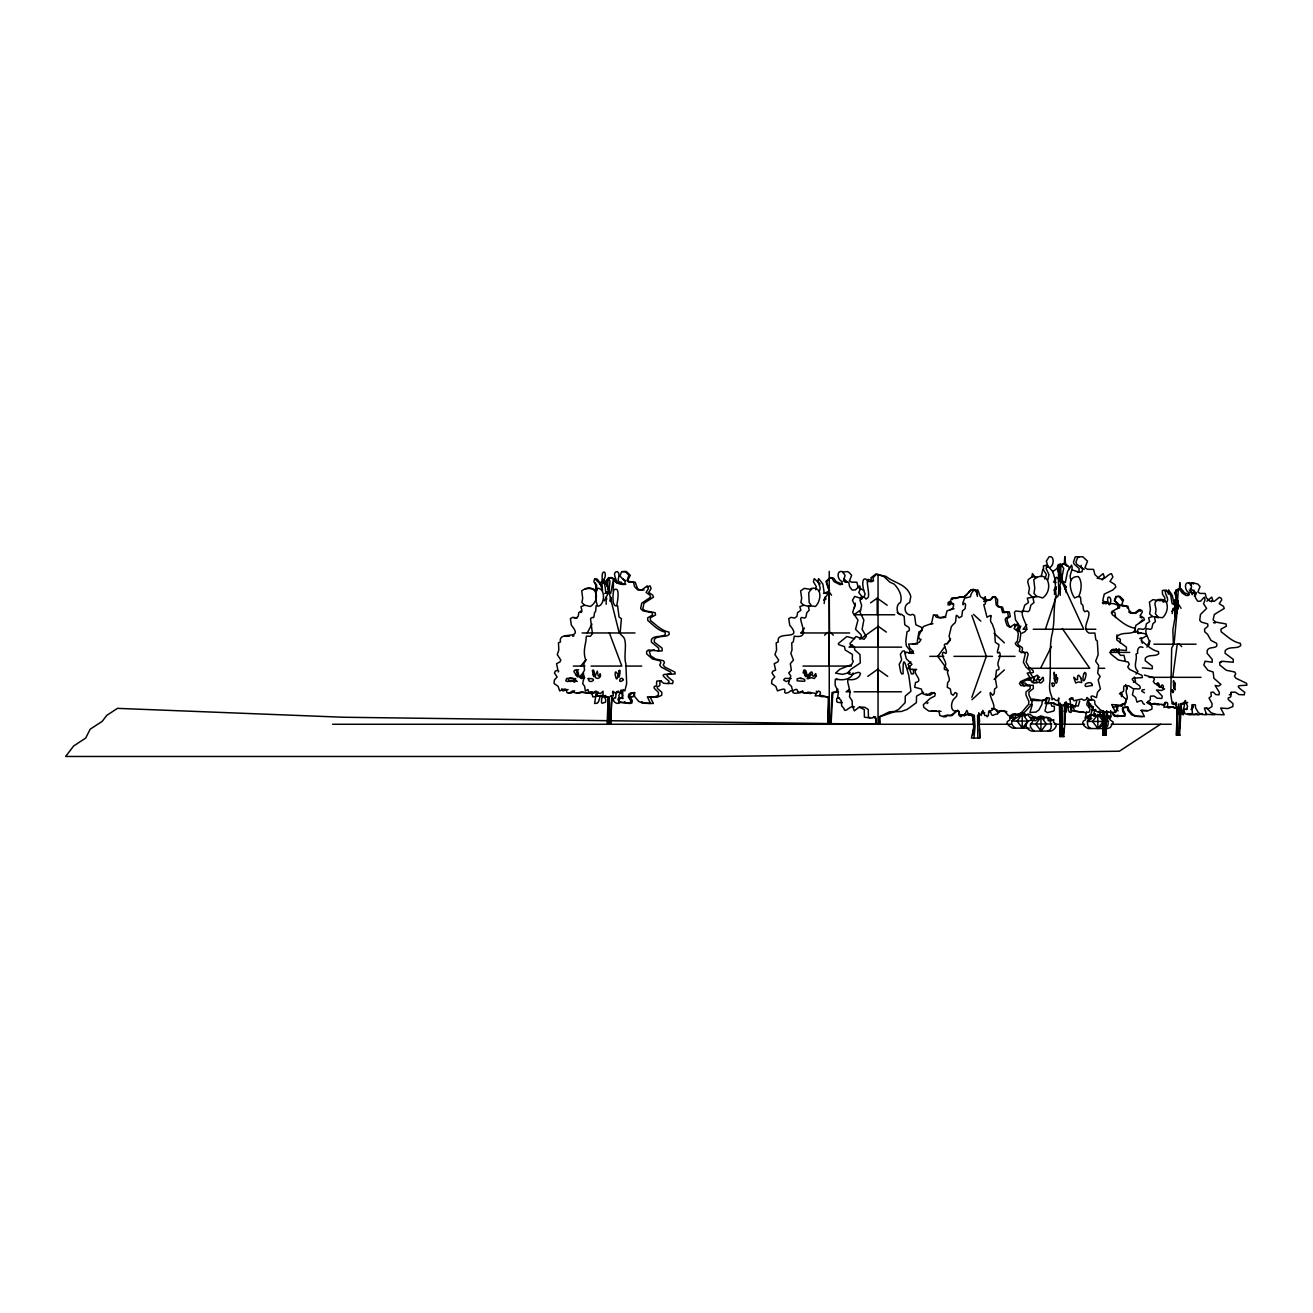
<?xml version="1.0" encoding="UTF-8"?>
<svg xmlns="http://www.w3.org/2000/svg" width="1313" height="1313" viewBox="0 0 1313 1313"><rect width="100%" height="100%" fill="white"/><g stroke="black" fill="none" stroke-linecap="round" stroke-linejoin="round"><path stroke-width="1.5" d="M602.257 695.611C602.306 697.449 599.746 705.278 603.438 702.832L605.441 702.274L605.851 699.977L604.193 696.382M1046.789 703.161L1044.951 711.022L1047.462 712.631L1053.781 711.022L1054.372 709.726L1054.339 706.394L1051.713 706.082L1050.827 702.553M1095.485 709.397C1089.872 717.883 1102.017 718.9 1099.523 711.318L1098.407 711.646M1174.692 616.486L1174.971 599.549L1176.087 601.699L1176.054 611.628L1172.87 629.895L1173.395 645.011L1171.688 647.982L1170.786 694.79L1172.312 704.096L1173.198 702.061L1173.724 704.523L1174.15 703.358L1175.562 704.786L1176.235 702.439L1176.087 707.198L1176.908 706.771L1177.695 708.56L1177.613 735.132M1056.194 596.512C1055.849 593.328 1053.436 570.892 1058.491 579.066C1058.032 584.104 1060.559 598.859 1055.652 597.087C1053.223 610.069 1054.913 620.442 1052.337 633.03C1048.66 646.538 1051.418 668.219 1049.612 684.812C1048.972 693.28 1052.304 695.086 1052.09 699.796C1054.011 696.464 1054.06 700.141 1056.046 700.338L1057.671 700.699L1058.803 697.942L1058.557 703.538L1059.952 703.046L1061.298 705.163L1061.167 736.511M597.317 605.227C595.511 600.336 594.641 593 597.53 588.388L598.367 588.306C606.885 589.652 603.767 609.232 596.118 605.72L595.659 611.333C593.099 612.301 595.413 619.326 592.179 617.422L590.505 618.653L592.442 633.769L590.358 636.28L586.402 636.181L585.762 641.926C584.597 647.079 583.202 654.481 585.893 660.062L583.875 663.656L584.515 670.188L582.857 672.962L584.121 676.966L582.677 683.548L584.597 686.289L585.368 690.917L588.027 689.522C588.585 695.529 590.916 688.948 593.689 693.28L595.249 692.115L600.566 693.543L603.044 691.196L602.995 696.629L608.149 697.318L607.361 718.145M1177.236 610.2L1177.072 608.379L1176.957 613.171M1178.155 714.567L1178.434 703.949M811.204 605.227L809.169 602.601L808.71 592.934L811.532 588.388C823.021 586.435 820.953 601.354 815.455 606.475L809.333 605.72L808.463 606.622L809.169 610.348L806.871 612.547L805.919 617.077L804.803 618.078L801.373 617.487L800.618 618.653C801.767 627.286 809.136 638.594 794.267 636.181L793.265 641.926L791.739 642.861L792.018 649.984L790.82 653.398L793.479 660.062L790.328 663.656L791.329 670.188L788.752 672.962L790.787 675.932L788.473 683.548L791.444 686.289L792.658 690.917C800.109 686.141 795.547 694.134 800.191 692.69L802.522 690.802L803.326 692.525L805.575 693.28L808.004 692.115L816.243 693.543L818.508 691.098C824.252 692.476 814.224 697.236 824.827 696.629L827.912 696.842L828.864 699.173L828.158 723.873M584.662 605.227L581.922 602.601L582.693 598.219L581.725 590.883C594.297 581.15 602.634 598.515 590.39 606.475L584.662 605.227L580.97 606.622L581.922 610.348L578.836 612.547L578.18 616.355L576.046 618.078L572.55 617.356L570.416 618.653L571.368 625.251C585.286 641.68 557.533 629.698 560.52 641.926L558.468 642.861L558.829 649.984L557.254 654.58L560.799 660.062L559.945 661.965L556.564 663.656L557.91 670.188L555.333 671.107L554.447 672.962L557.106 676.966L554.381 680.068L554.086 683.548L558.074 686.289L559.699 690.917C571.204 685.123 562.998 694.938 569.842 692.69L572.977 690.802L574.06 692.525L577.08 693.28L580.346 692.115L591.441 693.543M596.463 591.802C595.692 588.487 588.126 587.715 585.089 589.192M1036.794 596.512L1034.004 593.41L1034.775 588.24L1033.791 579.575C1047.922 568.037 1054.306 589.947 1042.604 597.973L1037.894 596.512L1034.217 597.087L1033.019 598.154L1033.987 602.536L1030.869 605.129L1029.54 610.479L1028.03 611.677L1023.319 610.972L1022.285 612.35C1021.202 619.539 1032.675 629.518 1022.006 633.145M1157.705 616.486L1155.424 613.86L1156.064 609.478L1154.915 604.177L1155.259 602.125L1158.066 599.647C1170.178 597.07 1168.98 612.498 1162.448 617.717L1155.604 616.979L1154.636 617.881L1155.424 621.591L1152.88 623.79L1151.796 628.32L1150.565 629.337L1146.741 628.746L1145.904 629.895C1144.805 635.82 1153.635 642.861 1146.873 647.063M609.774 723.873L610.02 717.013M1178.926 735.132L1180.223 703.719L1183.39 703.473L1185.311 700.453L1187.526 706.345L1186.706 709.332L1184.983 708.971L1183.998 710.349L1184.818 713.533C1196.127 717.522 1190.989 711.498 1192.007 704.638L1195.372 704.818L1195.585 707.822L1198.474 712.795A13.442 8.272 -90 0 1 1200.804 714.387L1206.581 714.764L1204.382 708.035L1208.813 708.577L1211.932 706.591L1212.03 703.587L1209.027 698.007L1211.243 696.153L1210.947 692.296L1213.442 692.132L1215.74 694.561L1219.006 694.84L1219.334 692.345L1215.165 685.501L1218.759 686.059L1220.942 684.467L1213.885 678.247L1213.146 672.01L1207.927 670.27L1203.84 665.051L1205.071 661.227L1212.211 662.244L1212.211 659.356L1207.139 653.332L1207.221 650.542C1209.06 645.569 1218.628 649.886 1216.609 643.321L1210.947 640.383L1207.533 634.245L1204.678 631.766L1204.563 629.124L1207.944 626.203L1207.697 623.921L1201.428 622.132L1199.721 620.294L1200.476 614.451L1206.631 608.428L1203.512 603.685L1205.071 599.926L1204.3 597.103L1200.525 601.223L1197.719 601.223L1195.519 597.891L1194.814 593.492L1191.548 593.394L1190.251 592.015L1191.597 586.55L1189.102 582.791C1183.505 581.61 1185.097 591.424 1189.02 592.705L1188.708 595.478L1186.016 595.478L1182.045 592.902L1179.386 588.798M830.522 723.873L832.032 692.476L835.659 692.23L837.858 689.21M1087.459 716.241C1091.103 721.969 1082.585 714.091 1085.72 719.672C1079.319 722.429 1084.341 726.778 1088.165 728.534L1107.647 728.534L1110.338 727.517L1113.293 722.117L1109.698 719.573L1110.814 717.013L1107.778 718.9L1108.845 716.914L1107.68 717.456L1108.32 715.815L1106.186 715.503M1179.238 735.132L1179.271 732.047M610.561 723.873L611.727 697.17M1063.235 736.511L1063.776 728.403M1105.694 734.065L1106.744 710.809L1105.677 735.116M1112.406 712.582L1113.506 715.47L1123.797 716.258M1112.85 712.582L1113.998 715.47L1124.847 716.258L1125.356 714.174L1122.927 709.397L1124.043 707.379L1127.818 706.837L1129.049 710.284L1133.103 714.797A12.227 11.571 -90 0 1 1136.352 716.241L1144.427 716.586L1141.358 710.464L1147.546 710.957L1151.911 709.151L1152.043 706.427L1147.857 701.339C1151.862 700.453 1149.515 698.762 1150.533 696.153L1154.029 696.005L1157.229 698.221L1161.808 698.467L1162.268 696.185L1156.425 689.965L1161.463 690.474L1164.516 689.013L1154.636 683.351L1153.29 681.447L1154.422 679.412L1153.618 677.689L1144.362 675.063M610.66 723.873L611.907 697.17M831.063 723.873L832.754 694.167L833.181 692.476L838.318 692.23M1063.579 736.511L1065.237 720.279L1065.106 704.983M1105.743 735.116L1105.776 734.065M1179.599 735.132L1181.273 705.426L1181.716 703.719L1187.707 702.537M611.251 723.873L607.492 723.873L608.444 699.173L608.083 697.318L604.374 696.645M609.413 723.873L609.216 697.318L611.202 695.529L613.286 695.939L612.925 691.196L615.813 693.51L618.177 692.115L619.785 692.985L620.557 690.802L622.772 692.854L623.051 689.522L624.84 690.917L626.662 683.548L625.858 663.656C623.183 656.237 628.238 640.317 622.526 636.181L620.081 633.769L621.394 618.653L619.08 617.077L617.602 605.72C611.53 607.985 612.859 594.559 613.729 590.111C620.425 585.073 617.619 601.288 616.782 605.227M1104.036 712.647L1103.741 735.116M611.07 601.912L610.791 597.136L609.806 601.075M1180.272 708.413L1179.681 728.255M824.17 603.537L824.991 597.136L826.041 599.122M1064.498 704.983L1064.203 724.349M1104.807 735.116L1104.397 712.647M1054.536 594.51L1054.536 589.356L1056.194 587.485M876.477 723.873L875.574 716.882L871.471 718.096L868.402 717.177L868.303 709.529L864.906 707.346L859.441 706.936L854.336 710.875L852.318 705.803L852.153 700.847L849.511 696.793L850.053 691.902L847.706 681.972L847.87 679.116L849.281 679.658C853.844 680.085 859.441 678.755 860.524 673.52C858.472 669.893 852.498 676.343 848.74 673.848L847.87 672.584L850.988 669.253L860.278 662.999L859.966 654.498L854.812 649.984L854.32 646.603L850.2 644.667L849.971 643.485L855.994 636.542L864.036 639.3L866.235 636.51L862.116 629.304L863.856 620.015L860.097 612.449L861.656 605.424L859.949 600.254L861.558 596.414L864.184 596.972L866.055 599.073L867.991 597.579C870.716 594.444 862.822 572.14 871.602 581.741L873.555 580.74L872.997 577.851L876.378 574.208L883.633 576.358L889.902 582.168L894.137 584.104C898.716 588.798 902.819 595.921 900.406 602.618C895.121 604.39 896.763 616.043 901.391 614.271L904.165 616.306L904.772 624.758L908.875 627.433L909.433 629.091L909.039 630.814L907.02 631.717L905.789 641.253L906.397 645.898L909.794 650.247L909.745 652.643M1161.266 687.372C1160.708 682.875 1164.844 685.435 1162.908 688.291M1062.512 736.511L1062.086 705.163L1065.696 704.359L1066.435 703.046C1074.428 707.494 1067.059 697.761 1071.736 697.827L1073.886 700.699L1081.764 699.025L1084.078 700.403L1086.212 699.517L1086.983 697.482L1089.954 700.124C1095.009 701.011 1088.214 696.136 1092.482 695.956L1096.404 697.63L1097.57 692.148L1100.392 688.915L1098.193 679.937L1100.146 676.425L1097.684 673.159L1098.636 665.445L1095.633 661.21L1098.144 654.727L1097.291 640.908L1095.83 639.792L1094.878 633.03L1089.019 633.145C1081.173 628.369 1090.02 619.293 1088.822 612.35L1087.295 610.808L1084.817 611.677C1081.846 609.823 1084.636 605.03 1081.157 603.717L1080.484 597.087L1077.924 596.512L1074.641 597.973C1070.177 592.065 1066.238 575.685 1078.383 576.637C1082.601 581.544 1081.37 591.129 1078.695 596.512M1039.978 679.937L1039.519 681.25M1064.745 702.553L1064.219 706.312M1176.103 602.24L1175.972 589.882L1177.269 604.801L1178.352 589.471M1066.156 592.59L1065.532 586.96L1064.662 589.094M803.031 672.913C803.441 668.908 806.806 673.667 805.411 675.588C807.971 676.408 814.963 669.991 808.152 678.526L807.019 678.657M617.225 583.432C617.094 580.33 611.185 572.025 617.291 571.549C621.935 574.438 614.402 582.775 621.525 582.25L621.902 584.236M1058.573 579.706L1058.376 565.115L1060.477 582.726L1061.757 579.263C1061.101 575.619 1059.542 564.393 1062.414 564.639M1103.412 710.957L1102.871 735.116L1106.268 735.116M1042.21 700.748L1041.98 704.293L1038.813 710.152A15.871 9.076 -90 0 0 1036.252 712.04L1029.917 712.483L1032.33 704.539L1030.229 704.474M591.851 692.345L592.721 696.826L595.675 696.793L594.576 703.505L597.464 703.144A13.442 4.136 -90 0 1 598.63 701.536L600.074 696.579M1103.741 712.647L1102.936 735.116M1066.09 701.651L1066.435 712.04L1064.088 711.17M1125.471 701.47L1124.913 705.13L1122.566 703.85C1122.073 709.332 1120.038 703.325 1117.593 707.264L1116.214 706.213L1113.129 707.494M1018.707 630.896L1018.921 628.172L1020.907 626.12M1174.085 644.207L1177.81 603.176L1181.076 608.313M1192.138 594.691L1192.171 592.705L1189.25 589.997M972.556 735.346L973.721 726.696L972.802 718.178M1126.029 700.502C1129.672 697.072 1124.01 692.394 1127.112 688.783L1125.668 684.582M1122.385 600.977L1119.168 596.496L1115.837 596.594L1114.31 600.632L1119.086 605.523L1117.773 608.493M1221.911 661.752L1219.465 662.556M1115.64 649.935L1114.835 650.92L1111.389 650.28M600.205 584.236L600.451 582.25L602.093 582.151M1115.623 617.504L1114.918 612.564L1113.49 611.743L1111.208 612.843M854.435 607.755L855.288 603.209M1172.739 677.327L1177.252 644.191M602.733 580.773C599.746 568.102 609.232 569.924 603.34 581.462M1157.475 685.599L1157.721 684.647L1159.56 685.993M973.983 738.037L975.05 726.696L974.295 715.322L971.374 714.026L969.142 715.437L966.86 710.382L964.169 715.552L961.855 715.372L961.001 716.816L959.13 715.536L958.671 711.4L956.406 710.743C949.972 712.713 950.579 701.273 954.551 698.434L956.75 696.021L956.964 693.461L955.191 692.509L953.107 695.266L951.154 693.838L950.382 688.997L947.264 687.257L947.674 682.497C952.138 679.592 946.066 674.061 947.756 670.287L944.359 669.417L944.342 667.135C948.79 663.032 941.273 658.125 942.619 652.955L943.555 652.233L945.885 653.431C948.495 650.788 940.436 642.779 947.001 643.961L950.136 640.252L949.118 636.083L951.367 626.547L953.681 623.938C958.063 622.592 953.665 610.184 959.032 617.849L961.855 616.273L962.478 610.89L965.121 608.69L965.58 604.587C963.66 600.172 962.741 608.608 962.971 602.536L964.628 598.17L970.455 596.775C971.275 590.85 977.085 586.156 977.167 594.773L976.888 591.753L973.54 589.258C967.911 589.668 966.27 599.073 959.639 596.906L955.831 598.449L951.564 598.17L950.464 601.091L948.052 602.536L948.101 605.047L950.218 602.93L953.615 604.587L953.484 606.081L952.631 608.69L947.018 610.89L945.688 616.273L939.698 617.849L936.267 617.176L934.807 614.845L933.445 614.878L931.491 623.544L923.4 626.547L921.398 630.371L918.608 636.083L919.166 638.791L921.053 639.497L919.313 642.205L914.094 643.961L908.694 644.027L909.761 647.966L913.421 651.527L911.747 653.431L906.791 652.233L904.805 652.955L906.331 658.781L911.977 664.329L907.644 668.448L915.719 670.287C912.633 673.602 924.237 681.053 915.538 682.497L914.685 687.257L921.299 688.997L922.941 693.838L927.076 695.266L931.541 692.509L935.283 693.461L934.84 696.021L930.162 698.434L923.302 704.753L923.925 707.51L928.783 711.039L938.926 711.4L939.895 715.536L943.866 716.816L945.688 715.372L950.612 715.552L957.653 710.382M1214.771 713.878L1214.64 714.764L1207.238 714.387A13.442 10.602 -90 0 0 1205.876 713.484M602.552 590.998C600.632 572.583 604.456 577.228 605.802 592.934L606.918 593.542L608.986 591.424C606.885 586.599 606.721 572.287 614.779 579.69L615.502 581.659L617.832 582.742L624.709 584.236L625.169 581.462L619.966 576.079L621.623 571.647L625.267 571.549L628.894 575.291L626.941 580.773L628.812 582.151L633.523 582.25L634.556 586.632L637.741 589.98L641.794 589.98L647.243 585.844L648.359 588.667L646.111 592.442L649.919 595.117L650.608 597.185L641.729 603.209L640.613 608.608L643.107 610.89L652.167 612.679L652.528 614.96L647.637 617.881L647.801 620.524C653.546 625.152 657.731 630.47 665.051 632.078L665.346 634.376C662.294 638.02 654.941 634.688 651.478 639.283L651.363 642.09L658.683 648.113L658.699 650.985L648.376 649.984L646.653 651.396L646.603 653.808L652.495 659.028L660.045 660.751L660.882 662.655L659.7 664.903L661.112 667.004L670.631 672.092L670.927 673.93C662.409 674.57 659.684 673.635 668.99 681.102L668.514 683.597L663.787 683.318L660.488 680.889L656.861 681.053C655.778 683.86 658.289 685.763 654.087 686.748L654.334 688.439L658.437 692.345L658.289 695.348L653.776 697.334L647.375 696.793L650.559 703.505L642.205 703.144A13.442 11.965 -90 0 0 638.84 701.536L634.639 696.579L634.261 692.345M1138.174 633.719L1137.616 629.895L1138.683 628.746L1143.508 629.337L1145.724 627.598L1146.413 623.79L1149.614 621.591L1148.629 617.881L1152.486 616.486L1158.46 617.717M1106.875 711.433L1106.711 712.483L1097.635 712.04A15.871 13.015 -90 0 0 1093.975 710.152L1089.413 704.293L1088.034 699.845M1033.922 676.737L1033.889 680.167L1032.1 681.89L1033.397 683.055L1036.86 681.956L1041.061 682.99L1043.54 680.626C1043.195 672.108 1041.685 682.941 1038.402 679.51C1039.141 673.667 1036.433 674.406 1033.725 678.066L1033.791 679.461L1036.515 680.511L1037.976 676.95L1039.601 677.311M1180.289 590.062L1179.796 582.611L1179.402 589.077M1095.813 714.896C1094.993 716.635 1089.692 712.877 1090.676 718.113C1088.789 715.733 1084.325 726.089 1090.955 728.534M1026.027 715.536C1026.651 712.828 1018.56 712.483 1020.185 715.798C1017.657 713.927 1017.969 714.272 1015.54 715.782C1016.114 719.442 1012.914 715.7 1013.767 719.048C1009.516 722.084 1012.323 726.04 1015.474 728.157M1042.834 569.382L1041.225 576.702M1118.988 648.589L1118.692 653.119L1120.514 655.4L1123.994 655.318L1125.422 661.407M819.345 590.998C822.151 586.665 816.358 582.923 818.639 578.639L822.857 584.022L824.088 592.229L825.811 593.542L829.488 590.62L826.927 583.333L826.911 581.364L829.373 578.13L831.638 577.654L834.116 581.659L840.123 584.728L841.781 584.236L842.125 581.462C837.399 580.395 836.151 570.039 842.207 571.549L845.096 575.291L843.553 580.773L845.03 582.151L848.772 582.25L849.593 586.632L852.121 589.98L855.337 589.98L859.67 585.844L860.557 588.667L858.768 592.442L862.346 597.185L860.54 599.68M1065.68 565.329L1064.859 556.531L1064.203 564.18M1091.054 705.573L1091.76 707.067M620.097 702.274C618.423 705.442 610.791 701.437 614.254 697.728L615.534 698.089L616.092 693.822M973.376 729.733L971.456 738.037L979.908 738.037L978.727 712.828L979.646 721.822M1166.765 602.24C1169.899 597.875 1163.449 594.198 1165.977 589.882L1170.687 595.265L1172.049 603.471L1174.314 604.801M976.002 591.753C978.759 584.892 978.562 598.121 982.206 597.645C986.096 599.171 986.49 605.326 983.782 604.587L987.015 617.291C995.894 612.17 987.163 619.047 992.251 623.938L994.565 630.371L995.27 642.205L997.699 644.01C1001.704 643.189 993.941 656.024 999.456 652.233C1002.377 656.648 995.336 662.737 998.898 667.135L998.881 669.417L996.469 670.287L995.435 679.149L996.813 687.257L994.598 688.997L994.187 693.609L992.661 695.266L990.314 692.525C988.984 698.007 999.111 708.938 990.314 710.743L988.705 711.4L988.377 715.536L987.048 716.816L986.44 715.372L984.799 715.552L982.879 710.382L981.254 715.437L979.679 714.026L977.594 715.322L977.824 738.037M965.236 714.026L964.464 715.798L963.676 714.83M1193.829 590.062L1193.747 592.015L1196.356 593.394M1047.922 579.706L1048.923 574.52L1046.149 568.693L1046.953 565.115L1052.747 571.483L1054.799 578.294L1054.405 581.15L1055.997 582.595M1081.173 565.329L1081.042 567.643L1084.259 569.268M596.463 590.998L596.841 589.8M1172.181 613.631L1173.067 608.379L1174.232 610.364M595.61 590.998L596.594 586.599L593.87 581.659L594.658 578.639L600.353 584.022L602.372 589.8M1045.411 629.239L1056.341 596.299M1058.902 588.552L1061.478 580.806L1066.435 587.059M1028.161 685.977L1025.322 683.154L1020.841 682.645M598.039 691.836L596.923 696.218M1122.385 708.232L1122.796 711.958M971.833 697.351L986.342 656.352L971.833 615.37M999.669 710.924L997.453 714.091C993.531 713.517 992.07 718.605 990.642 711.777L989.46 710.842M863.823 597.579L865.169 593.886C862.559 590.161 860.228 572.058 868.927 581.741M952.434 599.581L952.959 598.17L964.661 596.775L966.959 594.707M1188.889 583.284L1192.253 582.791L1193.632 584.039M983.306 599.352L985.177 596.66L986.342 601.387M1086.606 711.958L1085.474 716.586L1089.232 716.241A12.227 5.383 -90 0 1 1090.742 714.797L1093.204 706.837M958.867 711.137L958.72 713.698M1110.191 603.11C1112.932 597.185 1105.792 593.378 1108.057 602.224M1197.095 713.517L1194.157 714.879L1187.74 713.665M1150.369 702.652L1149.876 704.014L1151.829 704.293M843.307 572.041L847.591 571.549L849.347 572.796L851.661 575.291L849.478 580.773L851.563 582.151L856.864 582.25L858.013 586.632M1040.569 668.301L1051.319 646.702M1093.122 708.117L1092.646 709.693L1095.83 709.89M1109.009 604.456L1110.404 603.57M815.652 589.8L816.276 586.599L813.404 581.659L814.241 578.639L820.215 584.022M1103.691 603.57L1104.955 601.961L1106.006 603.914M587.239 632.964L591.966 624.052M604.226 600.845L608.937 591.933L619.227 632.964M799.305 678.312L797.172 678.739L797.139 680.758C800.044 681.168 802.128 681.152 804.639 681.234C806.888 677.968 795.744 677.984 801.357 678.526M1156.901 684.582C1157.295 680.282 1160.167 684.565 1159.018 686.83L1159.937 687.356M1202.117 713.517L1198.408 714.879L1190.317 713.665M1014.736 625.973L1017.033 624.085L1017.723 624.857L1018.231 627.154L1016.656 629.436L1020.037 631.34L1020.808 633.818L1019.856 641.007L1017.542 643.403C1019.118 647.752 1024.222 645.487 1021.924 651.067L1023.992 652.709L1026.996 652.216L1028.177 654.022L1026.159 662.162L1029.047 667.185L1033.15 670.582L1033.315 672.387L1030.295 673.159L1033.036 677.459L1023.27 681.562L1022.039 683.499L1023.582 685.599L1033.216 685.271L1033.38 688.521L1028.916 691.951L1029.015 695.348L1032.067 701.355L1031.673 704.507C1026.7 708.839 1023.484 717.013 1015.031 713.944L1012.405 715.88L1010.337 715.552M1093.401 706.624L1092.039 709.693L1095.37 709.89M1144.444 689.555L1142.064 689.981L1141.85 691.245L1144.493 692.854M604.85 584.236L608.526 577.556L609.954 581.364L608.937 591.424L610.693 593.443L613.565 578.639L613.253 590.998M1133.546 689.85L1132.38 694.79L1135.679 697.531L1137.025 702.176C1144.312 698.056 1141.21 703.866 1144.559 704.293M935.43 615.518L937.137 614.845L938.516 617.176L941.749 617.849L945.77 617.291M1190.628 585.007L1192.729 582.709L1197.751 584.039L1200.049 586.55L1197.883 592.015L1199.951 593.394L1205.219 593.492L1206.368 597.891L1209.93 601.223L1214.443 601.223L1219.301 597.3L1221.32 598.301L1221.746 599.926L1219.235 603.685L1223.486 606.36L1224.274 608.428L1214.344 614.451L1213.114 619.867L1215.887 622.132L1225.997 623.921L1226.391 626.203L1220.942 629.124L1221.139 631.766C1227.507 636.46 1232.431 641.811 1240.358 643.321L1240.687 645.619C1237.059 649.328 1229.28 645.881 1225.226 650.542L1225.095 653.332L1233.268 659.356L1233.284 662.244L1221.779 661.227L1219.859 662.638L1219.793 665.051L1226.358 670.27L1234.794 672.01L1235.714 673.897L1234.401 676.146L1235.96 678.247L1246.579 683.351L1246.907 685.173C1238.011 685.977 1233.941 684.5 1244.757 692.345L1244.232 694.84L1238.963 694.561L1235.27 692.132L1231.233 692.296C1230.1 695.234 1232.71 697.039 1228.147 698.007L1228.41 699.698L1232.973 703.587L1232.825 706.591L1227.786 708.577L1220.647 708.035L1224.192 714.764L1214.886 714.387A13.442 13.343 -90 0 0 1211.128 712.795L1206.466 707.822M595.134 579.312L596.726 578.82L598.236 580.28L602.339 587.797M801.094 632.964L804.475 628.041M823.612 600.139L829.242 591.933L831.523 595.216M605.999 581.364L609.101 578.13L610.988 578.229M1211.341 601.846L1212.703 599.926L1211.718 597.103L1206.893 601.223M1147.841 644.207L1150.237 640.925M1171.82 611.382L1177.81 603.176L1178.335 609.035M944.769 646.784L937.745 656.352L948.265 670.73M947.1 643.583L950.612 638.791M1019.791 713.533C1019.791 718.277 1012.602 711.104 1012.914 716.8C1010.239 715.93 1014.26 720.377 1010.255 717.456C1008.368 715.864 1011.634 720.706 1008.548 720.64C1004.33 723.2 1010.042 726.696 1012.668 728.157L1029.244 728.157M1025.453 715.995L1022.4 713.977L1017.066 721.067L1022.4 728.157L1027.734 721.067L1022.4 713.977L1011.732 721.067L1027.734 721.067M1103.232 721.444L1097.898 728.534L1092.547 721.444L1097.898 714.354L1103.232 721.444L1087.213 721.444L1091.792 718.408M1102.099 579.969L1104.331 576.965L1103.117 573.633L1097.192 578.508M580.822 666.068L585.893 659.7M1026.832 624.545L1023.106 629.239L1027.16 629.239M1054.044 590.177L1056.522 587.059M558.107 671.944L558.796 671.107M968.633 592.803C971.505 586.616 978.382 590.505 977.315 596.414M991.282 599.352L993.432 596.873L995.238 596.66L997.634 599.68L997.437 605.112L999.554 606.918L1002.476 607.131L1004.232 612.629L1009.336 611.842L1010.321 616.618L1007.186 618.456L1007.104 620.491L1008.893 625.48L1010.797 627.138M1072.393 704.589L1070.407 704.539L1071.145 712.483L1069.209 712.04A15.871 2.79 -90 0 0 1068.421 710.152L1067.453 704.293M1102.395 602.585L1103.642 601.961L1104.873 603.57M617.832 691.294L615.961 692.427M859.424 639.004L861.344 636.51L861.033 634.721L855.518 629.304L857.98 620.015L852.662 612.449L854.861 605.424L852.449 600.254L854.714 596.414L862.296 598.794M1049.809 567.413C1054.027 565.919 1054.749 555.284 1049.103 556.761L1046.346 561.176L1048.053 566.822M1141.161 621.246L1142.441 619.834M647.128 587.157L649.886 585.844L650.657 587.059L651.084 588.667L648.671 592.442L652.742 595.117L653.48 597.185L643.977 603.209L642.812 609.051L645.454 610.89L655.154 612.679L655.532 614.96L650.296 617.881L650.477 620.524C656.598 625.185 661.227 630.535 668.924 632.078L669.236 634.376C665.839 638.052 658.24 634.655 654.399 639.283L654.284 642.09L662.113 648.113L662.129 650.985L658.026 650.805M618.439 691.294L616.454 692.427M580.789 612.547L581.954 611.76M989.608 711.252L988.607 712.319M1126.242 688.964L1127.161 687.996L1125.553 685.271M1073.082 698.056L1070.637 699.402M1068.24 705.081L1067.403 706.886M990.412 711.252L989.346 712.319M1176.76 590.555L1178.647 588.798L1181.355 589.471M878.971 723.873L879.316 716.783L889.377 711.843L894.514 711.482L898.666 709.381L905.149 702.668L905.264 696.12L910.927 691.245L908.793 675.424C905.839 665.543 902.671 651.543 903.131 673.815L901.621 673.897L900.636 671.78L899.208 664.329L901.654 659.93L900.357 654.219L902.54 651.166L904.263 650.871L905.757 653.086M1065.828 705.573L1066.812 704.589L1064.662 703.85M870.158 581.79L871.701 580.74L870.913 577.851L875.673 574.208L885.93 576.358C894.481 583.333 907.168 584.006 910.795 596.414L909.663 602.618C903.131 604.357 903.771 614.287 910.418 615.026L912.781 614.336L914.57 615.518L915.85 624.758L921.66 627.433L922.448 629.091L921.874 630.814L919.034 631.717L917.278 641.253M824.613 635.213L827.502 632.406M1031.526 719.819C1031.509 717.226 1035.662 716.389 1037.91 718.966C1036.827 714.19 1044.344 717.948 1044.327 717.505C1046.543 716.931 1053.469 717.883 1050.81 720.935C1056.817 717.62 1051.45 721.625 1054.503 722.987C1058.902 725.219 1053.814 730.422 1050.86 731.095L1031.378 731.095C1025.453 728.436 1024.764 725.17 1028.292 721.214C1029.72 719.491 1033.364 721.723 1030.459 717.292C1031.46 720 1025.338 712.664 1030.196 714.37C1031.329 715.372 1032.642 716.471 1033.347 716.537C1028.867 721.149 1038.353 713.927 1034.365 718.917M971.981 699.731L980.811 691.59M994.072 679.395L1004.379 669.909M957.44 710.382L952.056 715.552L947.412 715.372L945.688 716.816L943.079 716.176M577.326 681.463L573.321 680.265L572.008 681.283M1052.468 571.729L1056.834 568.693L1058.442 564.639L1060.543 563.851L1063.711 568.348L1061.446 580.215L1065.303 582.595L1067.567 571.483L1071.605 565.115C1073.788 570.121 1068.24 574.684 1070.932 579.706M926.962 703.571L928.045 702.636M595.429 691.098L592.573 693.543L582.201 692.115L579.131 693.28L576.637 692.624M1079.713 701.027L1078.268 706.082L1075.035 705.655L1073.148 707.28L1074.723 711.022L1085.588 712.631L1089.347 712.04L1090.036 709.332L1089.101 707.526L1091.776 705.294M1017.92 631.372C1022.614 628.582 1017.723 622.871 1015.589 620.113L1014.44 612.35L1015.688 610.972L1021.317 611.677L1023.139 610.479L1024.731 605.129L1028.473 602.536L1027.324 598.154L1034.496 596.824M908.826 652.955L910.697 652.233L913.75 653.464M981.221 713.205L982.403 712.319M1136.024 674.111L1137.944 671.304C1132.479 666.315 1137.649 660.193 1136.008 654.12L1137.698 653.168C1136.861 649.672 1138.863 645.06 1142.983 647.424M1161.299 600.435L1164.779 599.975M1030.803 700.19L1032.395 699.025L1043.687 700.699L1046.773 697.827L1048.939 697.942L1049.727 698.27L1047.807 703.538L1054.372 703.046L1055.422 704.359L1060.609 705.163L1059.985 736.511M910.352 652.856L912.699 651.166M1186.131 709.611L1187.001 708.971M860.54 610.02L853.877 614.763L894.678 614.763M870.535 602.897L877.182 598.154L887.178 605.26M852.301 644.831L849.051 647.145L901.654 647.145M860.409 639.037L878.266 626.317L886.39 632.111M849.445 689.407L846.13 691.787L850.069 691.787M867.745 676.376L877.74 669.269L887.719 676.376M1026.487 714.945L1027.915 714.239L1024.682 715.552L1024.189 713.189L1022.646 714.436L1020.989 713.468M912.502 644.027L917.59 643.961M910.91 661.916L907.972 664.329L910.073 667.841M1047.955 731.095C1054.142 728.272 1049.563 723.447 1050.187 719.573C1046.346 723.545 1049.842 716.8 1045.739 717.505M1104.742 728.534L1105.71 727.862M588.766 678.378C587.174 685.698 600.763 677.738 587.781 678.657M1022.4 728.157L1025.453 726.138M1035.005 720.952L1041.111 716.898L1044.163 718.933M1103.987 724.481L1097.898 728.534L1097.717 714.797M1160.462 724.267L1119.382 751.217L718.441 756.469L65.65 756.469L73.659 745.965L85.69 738.07L90.203 729.191L102.233 721.313L106.747 715.388L117.464 708.364L343.317 717.243L880.055 724.267M1106.301 717.128C1106.482 719.426 1110.519 724.316 1106.12 727.812M1178.893 588.798L1174.528 592.606L1178.04 601.863L1176.382 603.176M1146.61 702.586L1148.924 702.34L1148.924 703.784L1151.419 704.523L1154.127 703.358L1163.318 704.786L1165.829 702.34C1170.769 702.16 1163.351 711.039 1172.033 706.771L1177.105 708.56L1177.482 710.431L1176.858 735.132M1139.717 638.66L1141.325 637.675M1103.544 714.387C1100.31 718.309 1101.902 712.467 1099.572 714.206M1121.4 696.645L1122.352 694.052L1119.415 693.789M1139.372 622.657L1140.357 622.099M1103.708 715.503C1103.117 712.926 1099.703 717.834 1099.687 713.566M574.667 690.802L571.385 693.051L568.562 692.755M1077.563 572.32L1079.089 570.794L1079.105 568.463L1074.198 564.18L1073.46 562.112L1075.265 556.876L1079.22 556.761M1105.316 601.961L1102.723 603.57L1107.105 602.043L1109.583 604.801M610.25 577.556L605.802 581.364L608.986 591.424L604.719 593.542M1133.414 682.35L1135.548 681.431L1134.334 676.95M1108.451 711.646L1107.302 711.892L1107.548 715.47L1111.028 716.438L1110.601 710.579M605.9 592.442L609.051 590.62L606.015 583.333M1063.07 563.851L1057.638 568.348L1058.852 573.469M583.694 673.339L581.643 674.357L581.807 676.129L580.051 677.59L581.331 678.575L584.745 677.639M1172.624 706.854L1169.112 707.198M625.809 584.236C622.313 585.171 615.305 583.579 614.402 579.69L611.234 577.556M1194.288 595.971L1195.864 594.691L1195.897 592.705L1190.333 588.503M1022.285 685.255L1024.321 685.681M951.219 601.797L949.644 602.536L949.676 605.047L951.679 602.93L953.632 603.882M1123.025 707.379L1127.506 707.543L1127.785 710.284L1131.625 714.797A12.227 10.98 -90 0 1 1134.727 716.241L1142.392 716.586M923.581 692.296L916.54 696.12L916.376 702.668L907.201 709.381L901.342 711.482L894.071 711.843L879.841 716.783L880.235 723.25L879.349 723.873L875.837 723.873L876.001 719.13L873.473 716.619M632.39 692.772L629.649 695.611L632.341 700.847L631.766 703.144L619.802 702.274M1095.502 713.829L1094.418 713.96L1095.009 714.896M964.678 714.502L969.979 714.19L972.129 715.322L973.639 721.165M949.841 609.954L953.96 608.69M789.244 680.265L786.241 681.595L783.615 680.003L784.944 678.378L791.214 678.46M1069.718 707.067L1072.721 705.032L1075.38 707.018M1003.378 710.596L998.569 711.941L996.633 709.627M572.632 636.28L574.011 635.804M564.902 636.181L569.612 636.181M934.052 692.509L929.85 695.266L925.944 693.838M1051.697 703.144L1045.066 703.538L1047.364 698.27L1046.428 697.942M1169.44 706.854L1163.794 707.198L1165.747 702.718L1164.959 702.439M990.593 600.025L983.864 601.223M936.464 710.743L931.459 711.039M661.292 680.758L660.176 681.053C659.044 683.942 661.637 685.78 657.206 686.748L657.468 688.439L661.85 692.345L661.703 695.348L656.861 697.334L650.017 696.793L653.414 703.505L644.502 703.144M622.493 571.647L626.399 571.549L630.273 575.291L627.877 580.083L629.091 581.561L635.229 582.25L637.494 588.454L639.743 589.98L644.059 589.98M991.84 708.626L995.205 708.954M1147.316 710.497L1140.702 710.399M839.467 698.089L836.709 698.352L836.676 701.175L837.317 702.274L841.928 702.832M1184.966 703.473L1180.912 703.719M1069.11 699.402L1070.259 699.173M809.744 606.475L803.737 605.227L799.847 606.622L800.848 610.348L797.615 612.547L796.925 616.355L794.677 618.078L791 617.356L788.752 618.653L789.753 625.251C804.196 641.893 775.359 629.534 778.363 641.926L776.196 642.861L776.59 649.984L774.933 654.58L778.658 660.062L777.756 661.965L774.21 663.656L775.622 670.188L772.914 671.107L771.978 672.962L774.768 676.966L771.913 680.068L771.601 683.548L775.786 686.289L777.509 690.917C791.558 685.288 779.627 695.02 788.145 692.69L790.754 690.802L792.592 691.081C792.116 694.183 797.68 693.576 799.207 692.115L810.86 693.543M1115.016 711.827L1117.084 708.938L1115.738 705.327M850.135 672.42L842.454 674.357L835.544 673.142L839.778 669.253L851.612 664.575L853.335 661.276L852.268 659.7L852.482 654.498L845.178 649.984L844.489 646.603L838.679 644.667L838.334 643.485L846.852 636.542L854.615 638.676M1116.92 710.464L1118.2 710.825M622.707 698.089L618.997 698.352L618.948 701.175M1115.607 711.827L1117.773 708.938L1116.362 705.327M1059.64 705.13L1060.559 704.966M963.43 715.224L959.951 714.567M1190.957 709.529L1193.156 707.625L1193.386 705.065M1157.196 704.523L1158.296 704.342M1083.914 712.286L1072.508 711.022L1071.654 709.726L1071.703 706.394L1075.462 706.082L1076.66 701.027M1090.66 703.85L1088.937 705.13L1088.116 700.502M573.847 617.487L577.129 618.078M869.813 717.965L864.397 717.177L864.282 709.529L859.473 707.346M1036.975 682.99L1031.936 681.956M931.015 623.938L932.952 623.741M1175.988 603.176L1177.958 601.863L1176.415 596.955M1059.246 580.806L1061.708 579.263L1058.294 570.663L1059.821 565.919L1062.808 563.851L1065.401 563.95L1068.601 566.379L1069.471 568.693M1058.803 580.806L1061.528 580.215L1061.462 577.72L1059.345 574.881M1175.512 603.176L1177.843 602.683L1175.201 592.606L1177.942 589.389L1181.158 588.897L1184.638 592.902L1189.102 594.494M584.121 678.526L581.922 677.59L583.563 676.129L583.415 674.357M916.622 669.417L912.322 669.417M568.069 689.522L562.883 690.917L561.866 688.685M1065.22 703.932L1068.503 704.342M597.481 696.235L605.605 695.529L606.097 696.629C613.827 700.157 605.375 716.258 608.247 723.873L608.362 720.804M654.301 649.869L649.262 651.396L650.739 655.893L655.499 659.028L663.574 660.751L664.476 662.655L663.213 664.903L664.706 667.004L674.882 672.092L675.194 673.93C666.446 674.669 662.917 673.405 673.126 681.102L672.633 683.597L667.578 683.318M1142.326 667.874L1152.305 668.793L1152.289 666.183L1145.215 660.702L1145.313 658.141C1148.777 653.923 1155.67 657.025 1158.739 653.677L1158.443 651.576C1151.485 650.165 1147.316 645.307 1141.768 641.072L1141.604 638.66L1146.331 636.001L1146.003 633.933L1137.222 632.292L1134.809 630.24L1135.893 625.316L1144.493 619.834L1143.804 617.947L1140.127 615.502L1142.31 612.088L1141.933 610.611L1140.176 609.692L1135.958 613.269L1132.052 613.269L1128.967 610.233L1127.965 606.245L1122.418 606.146L1120.711 604.899M1042.949 699.845L1044.836 699.796L1046.445 701.651M1137.665 632.8L1141.161 632.735M836.758 678.952C841.108 680.922 852.104 679.478 853.089 672.962M1044.721 579.066L1046.412 574.52L1043.523 570.072L1043.458 565.919L1045.542 565.345L1047.511 567.068M1033.249 629.239L1083.767 629.239L1061.478 580.806M1085.785 629.239L1095.83 629.239M582.102 632.964L635 632.964M800.848 632.964L849.609 632.964M1153.897 644.207L1196.045 644.207M1109.567 652.397L1129.754 652.397M929.817 656.352L943.817 656.352M953.944 656.352L992.497 656.352M998.635 656.352L1015.015 656.352M573.305 666.068L584.925 666.068M591.08 666.068L621.837 666.068L609.347 632.85M625.809 666.068L641.696 666.068M802.965 666.068L851.333 666.068M1028.309 668.301L1089.757 668.301L1062.315 628.566M1099.112 668.301L1104.742 668.301M1148.99 677.327L1201.034 677.327M854.024 691.787L901.44 691.787M831.671 723.873L827.715 723.873L828.355 697.318L821.905 695.529L815.127 695.939L817.096 691.475L816.292 691.196M1030.442 724.005L1051.779 724.005M332.599 724.267L974.377 724.267M978.087 724.267L1010.879 724.267M1054.323 724.267L1060.477 724.267M1064.154 724.267L1084.653 724.267M1111.29 724.267L1171.196 724.267M1180.206 735.132L1176.284 735.132L1177.285 710.431L1176.908 708.56L1173.674 707.231M1064.285 736.511L1059.689 736.511L1060.428 705.163L1054.208 704.359L1052.96 703.046M1117.445 608.493L1119.447 608.05L1119.874 605.523L1114.852 600.632L1116.46 596.594L1118.249 596.332L1119.973 596.496L1123.485 599.91L1121.597 604.899L1126.767 606.245L1127.424 608.05M854.5 706.936C850.873 704.326 844.374 714.272 844.078 708.692L841.649 705.803L841.436 700.847L837.694 696.793L838.465 691.902L835.199 685.386L835.134 681.972L835.363 679.116L837.366 679.658M1040.126 700.699L1030.968 700.338M1159.56 704.786L1147.989 703.358M1071.047 705.032L1073.837 707.018M1067.879 707.067L1065.434 706.886M1089.068 715.815L1089.577 714.929M1229.28 694.823L1231.282 694.019L1230.954 692.345M635.049 692.804L630.88 692.772L628.763 694.331L628.32 696.908L630.831 700.847L630.289 703.144L619.096 702.274L617.898 699.107L619.326 697.728L621.82 698.089L622.986 695.102L621.098 689.867M629.288 696.711L632.981 696.826L634.392 693.625L633.375 692.804M984.011 601.452L984.898 601.485C986.966 598.695 991.266 601.338 992.464 596.873L994.171 596.66L995.435 598.121L996.239 605.112L998.241 606.918L1000.998 607.131L1002.656 612.629L1007.481 611.842L1008.4 616.618L1005.446 618.456L1005.364 620.491L1007.055 625.48L1009.976 627.351L1014.736 624.085L1015.885 625.825L1014.079 628.484L1017.575 631.34L1018.297 633.818L1017.411 641.007L1015.228 643.403C1016.722 647.67 1021.563 645.602 1019.348 651.067L1021.317 652.709L1024.14 652.216L1025.256 654.022L1023.352 662.162L1026.077 667.185L1029.95 670.582L1030.098 672.387L1027.242 673.159L1029.835 677.459L1020.611 681.562L1019.446 683.499L1020.907 685.599L1030.016 685.271L1030.163 688.521L1025.945 691.951L1026.044 695.348L1028.916 701.355L1028.555 704.507C1023.845 708.725 1021.054 716.931 1012.848 713.944L1010.37 715.88L1008.417 715.552L1005.134 711.777L1001.852 710.596L997.322 711.941L995.484 709.627L991.889 708.364M630.24 703.505L625.956 703.144A13.442 6.122 -90 0 0 624.611 701.782M863.691 590.177L859.244 588.454M840.648 702.274L841.846 702.406M1180.961 704.031L1181.897 712.795A13.442 1.641 -90 0 1 1182.357 714.387L1183.505 714.764C1182.274 708.79 1184.375 708.675 1184.572 703.587M1161.644 704.474L1164.057 704.769M823.579 593.443L829.291 591.424L825.943 581.364L830.62 577.556L833.739 578.229L836.135 581.659L842.585 584.236M1106.301 601.961L1109.206 603.914M1063.973 563.851L1067.42 566.379M938.959 711.006L941.027 711.4M1036.909 577.031L1032.379 576.637L1028.243 579.575L1027.734 582.004L1029.441 588.24L1028.489 593.41L1031.837 596.512M811.697 589.504L804.213 588.388L800.635 590.883L801.669 598.219L800.848 602.601L803.737 605.227M1160.38 600.763L1152.945 599.647L1149.417 602.125L1150.434 609.478L1149.63 613.86L1152.486 616.486M612.449 692.476L613.499 692.706M981.714 712.138L984.734 712.844M1072.327 569.973L1079.352 572.32L1082.06 571.729L1082.651 568.463L1076.742 564.18L1075.856 562.112L1078.022 556.876L1082.782 556.761L1087.509 561.176L1084.965 567.643L1087.394 569.268L1093.565 569.382L1094.894 574.569L1099.063 578.508C1104.857 581.003 1106.826 574.487 1111.471 573.633L1112.915 576.965L1109.977 581.413L1114.934 584.564L1115.853 587.009L1112.899 589.947L1104.249 594.116L1102.805 600.501L1106.055 603.176L1114.031 603.734L1117.888 605.293L1118.348 607.985L1111.963 611.431L1112.193 614.55C1119.661 620.081 1125.389 626.383 1134.695 628.172L1135.089 630.896C1130.854 635.262 1121.712 631.208 1116.969 636.69L1116.838 640.005L1126.39 647.112L1126.406 650.509L1112.932 649.311L1110.7 650.985L1110.617 653.825L1118.299 659.979L1128.162 662.031L1129.262 664.263L1127.719 666.922L1129.557 669.384L1141.982 675.407L1142.359 677.574C1131.888 678.509 1127.227 676.802 1139.832 686.026L1140.324 687.996L1139.224 688.964L1133.053 688.652L1128.737 685.78L1124.026 685.977C1122.681 689.423 1125.75 691.574 1120.399 692.706L1120.711 694.692L1126.062 699.287L1125.881 702.849L1119.989 705.179L1111.619 704.539L1115.771 712.483L1104.873 712.04A15.871 15.625 -90 0 0 1100.491 710.152L1095.026 704.293L1094.632 700.748L1093.352 699.845L1090.102 699.796L1087.345 701.651L1086.754 704.687L1089.101 707.526M1213.458 622.608L1215.165 623.051M570.663 681.595L568.316 680.003C567.823 675.407 580.248 680.003 574.487 682.021L573.781 681.923C571.286 677.968 568.66 683.548 565.739 680.758L566.789 678.378L575.685 678.657M1162.333 601.354L1163.892 602.24L1164.926 597.842L1162.465 594.083L1162.399 590.555L1164.188 590.079L1165.862 591.539M596.627 691.196L595.511 695.939L602.421 695.529L603.373 696.629M1004.379 710.842L1006.858 711.777M578.541 669.712L576.604 670.434C575.685 672.617 580.477 680.2 581.052 675.03M1053.469 581.987L1054.897 582.595M1044.409 718.474C1045.214 715.503 1037.122 715.421 1038.796 718.966C1036.334 716.471 1036.581 717.275 1034.168 718.769C1034.972 722.38 1031.542 718.605 1032.478 721.969C1028.227 725.006 1031.033 728.978 1034.184 731.095M1140.029 617.094L1141.801 617.947M1133.759 631.405L1135.548 632.292M1183.226 592.902L1185.163 593.985M843.767 578.754L847.607 582.25M1099.408 715.372L1108.566 721.444M1174.314 604.686L1172.246 595.265L1168.57 589.882L1168.291 594.083M622.756 578.754L625.382 580.576M897.173 612.383L900.505 614.763M1128.704 611.891L1130.624 613.269L1134.35 613.269L1139.356 609.511L1140.242 611.349M1170.523 706.771L1177.252 708.56L1176.596 735.132M960.853 714.567L962.872 715.454L970.34 714.19L972.999 716.685M973.458 614.353L980.811 621.131M994.072 633.326L1004.379 642.812M830.407 632.406L833.312 635.213M1178.91 643.715L1181.716 646.636M1056.194 589.291L1055.143 587.485M1093.959 716.291C1090.611 712.023 1093.532 717.505 1090.364 714.617M1179.681 713.698L1180.338 714.879L1180.453 706.854M606.179 604.243L606.212 597.136L606.869 599.122M595.183 582.841L596.775 585.401M1030.344 677.459L1031.181 680.823L1027.849 679.691M1141.128 640.038L1142.31 643.255M1031.772 577.326L1032.428 573.633L1035.218 577.195M619.769 699.32L618.85 695.611L620.179 692.772L621.952 693.576L622.838 698.664M1123.616 712.762L1124.273 714.174M1116.148 648.655L1117.478 652.397M596.611 587.157L595.725 585.844L596.036 591.211M1060.231 595.331L1060.231 586.96L1060.543 589.291M909.679 669.318L911.386 673.897L913.536 673.815L913.471 671.37M1117.921 714.978L1117.97 716.586L1115.197 716.241A12.227 3.955 -90 0 0 1114.327 715.011M1182.636 590.948L1182.734 591.917M1116.986 634.852C1116.099 639.25 1119.119 637.708 1120.399 639.365L1120.17 642.845M607.328 719.606L607.574 723.873M603.307 582.25L603.356 583.432M973.721 723.02L973.869 726.696M608.214 717.013L607.985 697.17M1059.361 704.983L1060.248 736.511M1102.936 710.809L1103.462 735.116M979.613 729.109L979.711 738.037M828.963 632.948L829.274 666.068M829.242 591.933L829.504 632.964M1175.775 592.606L1175.775 594.576M1040.93 716.127L1040.93 731.095M1022.22 713.189L1022.22 728.157M878.266 626.317L878.266 647.145M878.052 574.208L878.052 723.873M877.74 669.269L877.74 691.787M877.182 598.154L877.182 614.763M829.242 571.352L829.242 723.873M641.663 701.782A13.442 12.802 -90 0 1 642.828 702.225M1174.922 683.876L1175.102 689.899L1174.101 688.849L1174.692 682.383L1174.922 683.876M1057.146 679.461C1055.636 678.115 1057.146 667.907 1055.192 681.89C1057.425 687.405 1058.163 672.945 1057.146 679.461M1173.576 686.059C1174.561 695.086 1173.1 670.122 1173.576 686.059M1054.306 678.608C1056.128 688.849 1053.387 660.078 1054.306 678.608M1172.279 689.981C1172 695.513 1175.201 690.868 1172.312 689.85M617.766 674.357C616.995 688.34 612.285 664.706 617.766 674.357M600.517 675.932C599.746 679.724 593.181 679.182 595.872 674.357L597.317 671.14L598.088 675.588C599.943 678.361 600.025 669.712 600.517 675.932M1052.09 683.252C1051.664 691.196 1057.704 681.841 1052.09 683.252M816.161 675.932L814.339 678.526L811.27 677.639L808.726 678.575L807.774 677.59L808.972 674.357C811.089 670.992 812.911 670.894 812.386 675.588C814.913 678.706 815.504 669.499 816.161 675.932M593.148 674.816C595.002 681.759 594.97 667.431 592.393 670.434L593.148 674.816M1080.845 678.066L1081.764 682.596L1078.646 681.956L1075.724 682.99C1071.359 671.189 1075.61 681.463 1077.579 679.51C1077.103 674.406 1078.646 673.733 1080.845 678.066M804.721 674.816C807.741 682.104 807.314 667.102 803.556 670.434L804.721 674.816M619.047 670.861C617.487 687.044 621.968 666.38 619.047 670.861M575.931 674.816C580.198 682.383 579.148 666.791 574.372 670.434L573.929 671.632L575.931 674.816M622.969 680.003C622.362 681.283 618.653 682.875 619.884 679.379C620.852 677.738 623.298 677.935 622.969 680.003M1083.668 673.963C1081.108 685.238 1085.917 680.873 1085.999 673.454L1084.866 672.371L1083.668 673.963M1092.285 684.73L1092.137 685.632C1089.757 685.14 1083.34 688.734 1085.49 684.007C1087.574 682.399 1092.055 681.759 1092.285 684.73M1041.111 716.898L1035.776 724.005L1041.111 731.095L1046.445 724.005L1041.111 716.898"/></g></svg>
